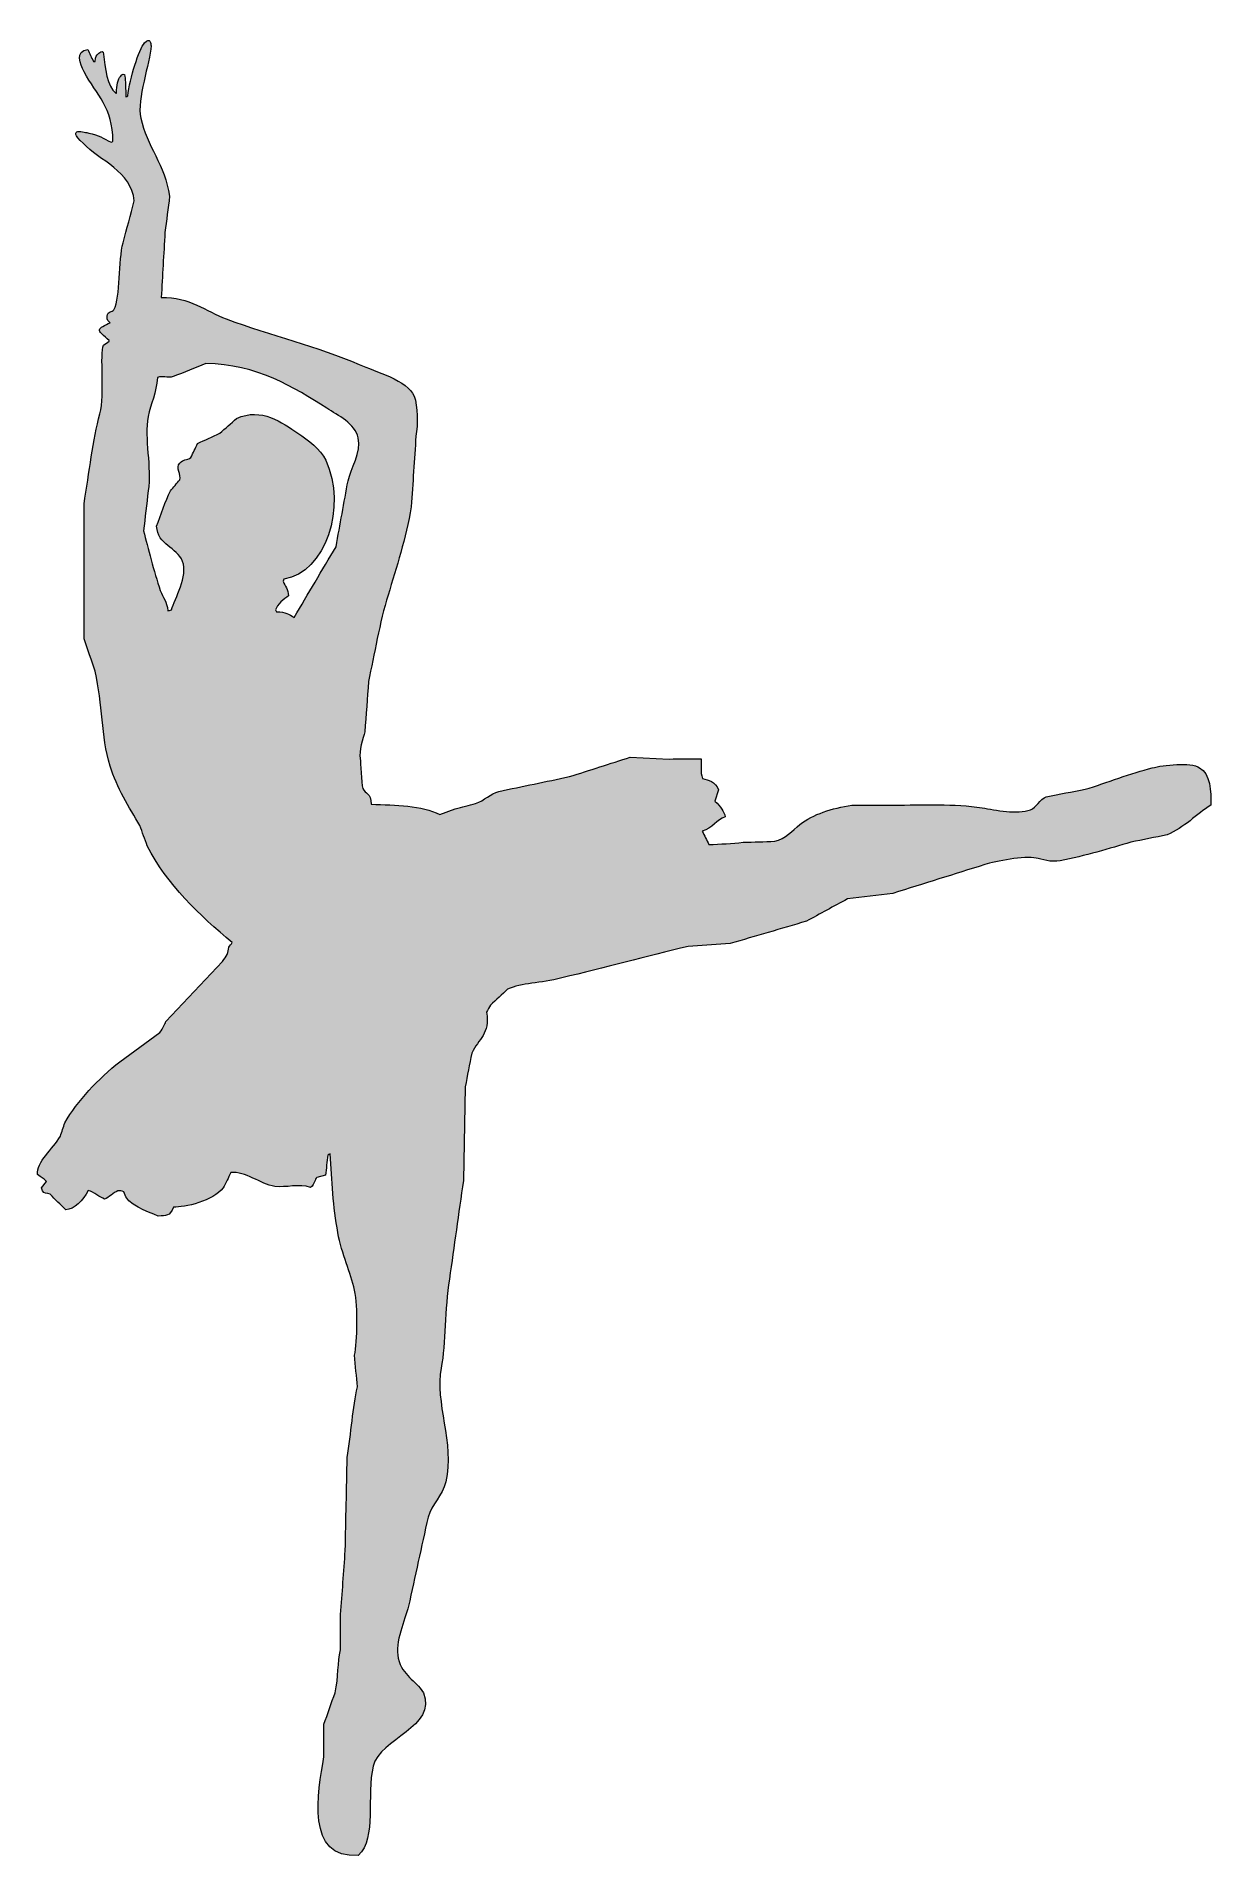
# Model space of a CAD drawing. Header units: inches. Extents: x 19 to 60.7, y -72.4 to -7.6.
import ezdxf

# ---------------------------------------------------------------- set-up
doc = ezdxf.new("R2010")
doc.units = ezdxf.units.IN
doc.header["$MEASUREMENT"] = 0
doc.layers.add('Layer 1', color=7, linetype='Continuous')

msp = doc.modelspace()

# ---------------------------------------------------------------- hatches: boundary and pattern name
at = {"layer": 'Layer 1'}
h = msp.add_hatch(color=7, dxfattribs=at)
edge = h.paths.add_edge_path()
edge.add_spline(control_points=[(60.326, -33.599), (60.005, -33.372), (59.033, -33.502), (58.641, -33.599), (57.912, -33.782), (57.006, -34.13), (56.262, -34.359), (55.799, -34.447), (55.338, -34.535), (54.875, -34.623), (54.656, -34.715), (54.508, -35.015), (54.313, -35.087), (53.831, -35.26), (53.084, -35.098), (52.595, -35.019), (51.608, -34.862), (50.521, -34.921), (49.425, -34.921), (49.425, -34.921), (47.971, -34.921), (47.971, -34.921), (47.262, -35.039), (46.583, -35.238), (46.122, -35.614), (45.857, -35.83), (45.604, -36.109), (45.229, -36.209), (44.855, -36.22), (44.481, -36.231), (44.106, -36.242), (43.709, -36.286), (43.301, -36.31), (42.891, -36.323), (42.811, -36.165), (42.729, -36.008), (42.649, -35.852), (43.007, -35.733), (43.173, -35.443), (43.47, -35.34), (43.419, -35.148), (43.319, -34.977), (43.101, -34.784), (43.101, -34.784), (43.224, -34.376), (43.224, -34.376), (43.113, -34.08), (42.875, -34.027), (42.658, -33.975), (42.573, -33.724), (42.641, -33.519), (42.608, -33.275), (42.23, -33.278), (41.852, -33.281), (41.474, -33.284), (41.474, -33.284), (40.095, -33.22), (40.095, -33.22), (39.374, -33.45), (38.652, -33.68), (37.931, -33.91), (37.093, -34.085), (36.259, -34.26), (35.423, -34.435), (35.137, -34.521), (34.898, -34.754), (34.6, -34.867), (34.359, -34.928), (34.117, -34.99), (33.877, -35.052), (33.877, -35.052), (33.325, -35.255), (33.325, -35.255), (32.675, -34.931), (31.769, -34.926), (30.893, -34.888), (30.884, -34.473), (30.68, -34.545), (30.596, -34.326), (30.523, -34.136), (30.521, -33.396), (30.497, -33.269), (30.447, -32.994), (30.599, -32.543), (30.663, -32.312), (30.706, -31.716), (30.75, -31.122), (30.794, -30.528), (30.996, -29.58), (31.19, -28.426), (31.489, -27.455), (31.794, -26.465), (32.111, -25.451), (32.314, -24.318), (32.369, -23.48), (32.423, -22.644), (32.479, -21.807), (32.549, -21.403), (32.549, -20.744), (32.413, -20.387), (32.201, -19.833), (31.01, -19.501), (30.465, -19.264), (28.984, -18.619), (27.322, -18.235), (25.74, -17.644), (25.012, -17.372), (24.435, -16.856), (23.429, -16.885), (23.473, -16.114), (23.516, -15.342), (23.56, -14.572), (23.615, -14.143), (23.671, -13.713), (23.725, -13.284), (23.565, -12.179), (22.908, -11.48), (22.701, -10.51), (22.555, -9.82), (23.034, -8.56), (23.065, -7.933), (23.068, -7.87), (23.03, -7.604), (22.833, -7.833), (22.637, -8.062), (22.313, -9.084), (22.24, -9.716), (22.218, -9.728), (22.195, -9.738), (22.173, -9.75), (22.162, -9.508), (22.154, -9.137), (22.14, -9.022), (22.127, -8.907), (22.044, -8.93), (21.975, -9.022), (21.905, -9.114), (21.827, -9.337), (21.842, -9.618), (21.842, -9.618), (21.81, -9.618), (21.81, -9.618), (21.507, -9.374), (21.426, -8.716), (21.38, -8.229), (21.375, -8.125), (21.311, -8.113), (21.214, -8.197), (21.107, -8.286), (21.092, -8.294), (21.082, -8.494), (21.082, -8.494), (21.017, -8.494), (21.017, -8.494), (20.95, -8.351), (20.885, -8.208), (20.818, -8.065), (20.358, -8.115), (20.54, -8.588), (20.686, -8.858), (21.144, -9.697), (21.71, -10.113), (21.71, -11.334), (21.71, -11.334), (21.644, -11.367), (21.644, -11.367), (21.366, -11.242), (21.22, -11.096), (20.851, -11.037), (20.749, -11.021), (20.003, -10.793), (20.653, -11.401), (21.227, -12.016), (22.372, -12.393), (22.47, -13.449), (22.339, -13.944), (22.206, -14.439), (22.073, -14.935), (21.903, -15.577), (21.991, -16.853), (21.743, -17.315), (21.682, -17.429), (21.529, -17.339), (21.512, -17.546), (21.499, -17.708), (21.545, -17.705), (21.612, -17.777), (21.523, -17.821), (21.436, -17.866), (21.348, -17.91), (21.209, -17.99), (21.184, -18.05), (21.314, -18.173), (21.402, -18.25), (21.49, -18.328), (21.578, -18.405), (21.578, -18.405), (21.578, -18.438), (21.578, -18.438), (21.512, -18.482), (21.446, -18.525), (21.38, -18.57), (21.234, -18.902), (21.436, -20.311), (21.249, -21.014), (21.002, -21.935), (20.867, -23.1), (20.686, -24.218), (20.686, -24.218), (20.686, -29.008), (20.686, -29.008), (20.818, -29.393), (20.95, -29.779), (21.082, -30.164), (21.351, -31.366), (21.287, -32.439), (21.612, -33.533), (21.841, -34.304), (22.297, -35.01), (22.668, -35.648), (22.756, -35.89), (22.844, -36.132), (22.933, -36.374), (23.629, -37.732), (24.794, -38.841), (25.951, -39.807), (25.91, -39.863), (25.871, -39.92), (25.828, -39.974), (25.816, -40.142), (25.75, -40.314), (25.6, -40.474), (25.6, -40.474), (23.591, -42.616), (23.591, -42.616), (23.553, -42.724), (23.493, -42.845), (23.384, -43), (23.384, -43), (21.96, -44.044), (21.96, -44.044), (21.196, -44.638), (20.441, -45.446), (20.005, -46.211), (19.951, -46.371), (19.897, -46.531), (19.845, -46.689), (19.575, -47.148), (18.995, -47.601), (19.037, -48.052), (19.174, -48.159), (19.221, -48.167), (19.356, -48.298), (19.356, -48.298), (19.174, -48.519), (19.174, -48.519), (19.174, -48.519), (19.205, -48.626), (19.205, -48.626), (19.248, -48.749), (19.375, -48.697), (19.479, -48.752), (19.663, -48.936), (19.85, -49.119), (20.036, -49.301), (20.33, -49.3), (20.662, -48.965), (20.837, -48.615), (21.03, -48.681), (21.258, -48.859), (21.413, -48.921), (21.566, -48.876), (21.736, -48.685), (21.89, -48.635), (21.967, -48.612), (22.015, -48.628), (22.094, -48.67), (22.218, -49.157), (22.917, -49.338), (23.324, -49.535), (23.616, -49.49), (23.714, -49.559), (23.866, -49.208), (24.245, -49.229), (25.286, -48.985), (25.626, -48.529), (25.72, -48.347), (25.813, -48.164), (25.905, -47.981), (26.409, -47.921), (26.955, -48.396), (27.46, -48.472), (27.865, -48.533), (28.328, -48.356), (28.732, -48.512), (28.902, -48.379), (28.872, -48.223), (28.962, -48.154), (28.962, -48.154), (29.27, -48.077), (29.27, -48.077), (29.295, -47.837), (29.317, -47.599), (29.342, -47.358), (29.368, -47.344), (29.401, -47.332), (29.434, -47.32), (29.484, -48.253), (29.538, -49.203), (29.704, -50.115), (29.846, -50.892), (30.16, -51.534), (30.298, -52.163), (30.434, -52.776), (30.388, -53.957), (30.298, -54.475), (30.331, -54.851), (30.366, -55.225), (30.397, -55.599), (30.243, -56.314), (30.17, -57.25), (30.035, -58.11), (30.012, -59.209), (29.99, -60.311), (29.968, -61.412), (29.913, -62.172), (29.858, -62.932), (29.803, -63.692), (29.803, -63.692), (29.803, -64.946), (29.803, -64.946), (29.678, -65.388), (29.74, -65.913), (29.605, -66.466), (29.473, -66.841), (29.34, -67.216), (29.209, -67.589), (29.209, -67.589), (29.209, -68.744), (29.209, -68.744), (28.988, -70.005), (28.553, -72.396), (30.431, -72.247), (31.095, -71.637), (30.711, -70.118), (30.958, -69.075), (31.196, -68.084), (33.24, -67.697), (32.743, -66.466), (32.471, -66.012), (31.996, -65.877), (31.852, -65.244), (31.719, -64.663), (32.094, -63.876), (32.214, -63.394), (32.446, -62.338), (32.678, -61.28), (32.908, -60.224), (33.049, -59.763), (33.413, -59.479), (33.537, -58.968), (33.862, -57.606), (33.133, -56.119), (33.37, -54.938), (33.556, -54.019), (33.488, -52.854), (33.669, -51.767), (33.833, -50.599), (33.998, -49.433), (34.163, -48.266), (34.163, -48.266), (34.23, -44.929), (34.23, -44.929), (34.306, -44.533), (34.384, -44.137), (34.46, -43.741), (34.712, -43.222), (35.107, -43.049), (34.99, -42.286), (35.03, -42.188), (35.079, -42.112), (35.127, -42.032), (35.332, -41.844), (35.534, -41.656), (35.736, -41.467), (36.234, -41.24), (36.886, -41.255), (37.665, -41.065), (39.162, -40.691), (40.66, -40.316), (42.157, -39.941), (42.157, -39.941), (43.644, -39.842), (43.644, -39.842), (44.548, -39.579), (45.449, -39.314), (46.353, -39.05), (46.837, -38.786), (47.321, -38.521), (47.807, -38.257), (48.345, -38.19), (48.885, -38.125), (49.425, -38.059), (50.514, -37.718), (51.605, -37.376), (52.694, -37.035), (53.072, -36.916), (54.108, -36.719), (54.512, -36.804), (54.714, -36.846), (55.042, -36.965), (55.37, -36.903), (56.25, -36.737), (57.133, -36.452), (57.881, -36.242), (58.31, -36.154), (58.74, -36.065), (59.169, -35.978), (59.779, -35.718), (60.216, -35.248), (60.722, -34.921), (60.748, -34.447), (60.693, -33.779), (60.326, -33.599)], knot_values=[0, 0, 0, 0, 1, 1, 1, 2, 2, 2, 3, 3, 3, 4, 4, 4, 5, 5, 5, 6, 6, 6, 7, 7, 7, 8, 8, 8, 9, 9, 9, 10, 10, 10, 11, 11, 11, 12, 12, 12, 13, 13, 13, 14, 14, 14, 15, 15, 15, 16, 16, 16, 17, 17, 17, 18, 18, 18, 19, 19, 19, 20, 20, 20, 21, 21, 21, 22, 22, 22, 23, 23, 23, 24, 24, 24, 25, 25, 25, 26, 26, 26, 27, 27, 27, 28, 28, 28, 29, 29, 29, 30, 30, 30, 31, 31, 31, 32, 32, 32, 33, 33, 33, 34, 34, 34, 35, 35, 35, 36, 36, 36, 37, 37, 37, 38, 38, 38, 39, 39, 39, 40, 40, 40, 41, 41, 41, 42, 42, 42, 43, 43, 43, 44, 44, 44, 45, 45, 45, 46, 46, 46, 47, 47, 47, 48, 48, 48, 49, 49, 49, 50, 50, 50, 51, 51, 51, 52, 52, 52, 53, 53, 53, 54, 54, 54, 55, 55, 55, 56, 56, 56, 57, 57, 57, 58, 58, 58, 59, 59, 59, 60, 60, 60, 61, 61, 61, 62, 62, 62, 63, 63, 63, 64, 64, 64, 65, 65, 65, 66, 66, 66, 67, 67, 67, 68, 68, 68, 69, 69, 69, 70, 70, 70, 71, 71, 71, 72, 72, 72, 73, 73, 73, 74, 74, 74, 75, 75, 75, 76, 76, 76, 77, 77, 77, 78, 78, 78, 79, 79, 79, 80, 80, 80, 81, 81, 81, 82, 82, 82, 83, 83, 83, 84, 84, 84, 85, 85, 85, 86, 86, 86, 87, 87, 87, 88, 88, 88, 89, 89, 89, 90, 90, 90, 91, 91, 91, 92, 92, 92, 93, 93, 93, 94, 94, 94, 95, 95, 95, 96, 96, 96, 97, 97, 97, 98, 98, 98, 99, 99, 99, 100, 100, 100, 101, 101, 101, 102, 102, 102, 103, 103, 103, 104, 104, 104, 105, 105, 105, 106, 106, 106, 107, 107, 107, 108, 108, 108, 109, 109, 109, 110, 110, 110, 111, 111, 111, 112, 112, 112, 113, 113, 113, 114, 114, 114, 115, 115, 115, 116, 116, 116, 117, 117, 117, 118, 118, 118, 119, 119, 119, 120, 120, 120, 121, 121, 121, 122, 122, 122, 123, 123, 123, 124, 124, 124, 125, 125, 125, 126, 126, 126, 127, 127, 127, 128, 128, 128, 129, 129, 129, 130, 130, 130, 131, 131, 131, 132, 132, 132, 133, 133, 133, 134, 134, 134, 135, 135, 135, 136, 136, 136, 137, 137, 137, 138, 138, 138, 139, 139, 139, 140, 140, 140, 141, 141, 141, 141], degree=3, periodic=1)
edge = h.paths.add_edge_path()
edge.add_spline(control_points=[(24.717, -22.072), (24.64, -22.236), (24.563, -22.402), (24.485, -22.567), (24.328, -22.672), (24.207, -22.63), (24.088, -22.765), (23.917, -22.935), (24.156, -23.184), (24.088, -23.359), (23.978, -23.491), (23.868, -23.625), (23.757, -23.756), (23.57, -24.106), (23.417, -24.633), (23.263, -25.011), (23.305, -25.685), (23.98, -25.744), (24.188, -26.266), (24.387, -26.768), (23.912, -27.581), (23.791, -27.984), (23.748, -27.995), (23.703, -28.007), (23.66, -28.017), (23.636, -27.667), (23.485, -27.557), (23.396, -27.291), (23.165, -26.611), (22.954, -25.779), (22.8, -25.176), (22.855, -24.703), (22.911, -24.229), (22.966, -23.756), (23.099, -22.918), (22.81, -21.893), (22.966, -21.113), (23.055, -20.667), (23.257, -20.263), (23.296, -19.726), (23.475, -19.646), (23.634, -19.751), (23.857, -19.693), (24.242, -19.538), (24.628, -19.385), (25.013, -19.23), (26.803, -19.24), (28.169, -20.086), (29.307, -20.816), (29.704, -21.07), (30.321, -21.356), (30.431, -21.874), (30.537, -22.374), (30.166, -22.973), (30.067, -23.393), (29.924, -24.174), (29.781, -24.956), (29.639, -25.737), (29.143, -26.575), (28.647, -27.411), (28.153, -28.249), (27.946, -28.149), (27.877, -28.048), (27.525, -28.05), (27.525, -28.05), (27.49, -27.984), (27.49, -27.984), (27.546, -27.799), (27.791, -27.574), (27.953, -27.488), (27.929, -27.231), (27.84, -27.156), (27.755, -26.96), (27.755, -26.96), (27.787, -26.894), (27.787, -26.894), (29.26, -26.663), (30.038, -24.318), (29.275, -22.665), (29.087, -22.26), (28.647, -21.95), (28.284, -21.708), (27.712, -21.324), (27, -20.776), (26.104, -21.179), (25.905, -21.356), (25.707, -21.532), (25.51, -21.708), (25.246, -21.829), (24.981, -21.95), (24.717, -22.072)], knot_values=[0, 0, 0, 0, 1, 1, 1, 2, 2, 2, 3, 3, 3, 4, 4, 4, 5, 5, 5, 6, 6, 6, 7, 7, 7, 8, 8, 8, 9, 9, 9, 10, 10, 10, 11, 11, 11, 12, 12, 12, 13, 13, 13, 14, 14, 14, 15, 15, 15, 16, 16, 16, 17, 17, 17, 18, 18, 18, 19, 19, 19, 20, 20, 20, 21, 21, 21, 22, 22, 22, 23, 23, 23, 24, 24, 24, 25, 25, 25, 26, 26, 26, 27, 27, 27, 28, 28, 28, 29, 29, 29, 30, 30, 30, 30], degree=3, periodic=1)

# ---------------------------------------------------------------- linework, layer by layer
at = {"layer": 'Layer 1', "lineweight": 0}
for points, knots in [([(60.326, -33.599), (60.005, -33.372), (59.033, -33.502), (58.641, -33.599), (57.912, -33.782), (57.006, -34.13), (56.262, -34.359), (55.799, -34.447), (55.338, -34.535), (54.875, -34.623), (54.656, -34.715), (54.508, -35.015), (54.313, -35.087), (53.831, -35.26), (53.084, -35.098), (52.595, -35.019), (51.608, -34.862), (50.521, -34.921), (49.425, -34.921), (49.425, -34.921), (47.971, -34.921), (47.971, -34.921), (47.262, -35.039), (46.583, -35.238), (46.122, -35.614), (45.857, -35.83), (45.604, -36.109), (45.229, -36.209), (44.855, -36.22), (44.481, -36.231), (44.106, -36.242), (43.709, -36.286), (43.301, -36.31), (42.891, -36.323), (42.811, -36.165), (42.729, -36.008), (42.649, -35.852), (43.007, -35.733), (43.173, -35.443), (43.47, -35.34), (43.419, -35.148), (43.319, -34.977), (43.101, -34.784), (43.101, -34.784), (43.224, -34.376), (43.224, -34.376), (43.113, -34.08), (42.875, -34.027), (42.658, -33.975), (42.573, -33.724), (42.641, -33.519), (42.608, -33.275), (42.23, -33.278), (41.852, -33.281), (41.474, -33.284), (41.474, -33.284), (40.095, -33.22), (40.095, -33.22), (39.374, -33.45), (38.652, -33.68), (37.931, -33.91), (37.093, -34.085), (36.259, -34.26), (35.423, -34.435), (35.137, -34.521), (34.898, -34.754), (34.6, -34.867), (34.359, -34.928), (34.117, -34.99), (33.877, -35.052), (33.877, -35.052), (33.325, -35.255), (33.325, -35.255), (32.675, -34.931), (31.769, -34.926), (30.893, -34.888), (30.884, -34.473), (30.68, -34.545), (30.596, -34.326), (30.523, -34.136), (30.521, -33.396), (30.497, -33.269), (30.447, -32.994), (30.599, -32.543), (30.663, -32.312), (30.706, -31.716), (30.75, -31.122), (30.794, -30.528), (30.996, -29.58), (31.19, -28.426), (31.489, -27.455), (31.794, -26.465), (32.111, -25.451), (32.314, -24.318), (32.369, -23.48), (32.423, -22.644), (32.479, -21.807), (32.549, -21.403), (32.549, -20.744), (32.413, -20.387), (32.201, -19.833), (31.01, -19.501), (30.465, -19.264), (28.984, -18.619), (27.322, -18.235), (25.74, -17.644), (25.012, -17.372), (24.435, -16.856), (23.429, -16.885), (23.473, -16.114), (23.516, -15.342), (23.56, -14.572), (23.615, -14.143), (23.671, -13.713), (23.725, -13.284), (23.565, -12.179), (22.908, -11.48), (22.701, -10.51), (22.555, -9.82), (23.034, -8.56), (23.065, -7.933), (23.068, -7.87), (23.03, -7.604), (22.833, -7.833), (22.637, -8.062), (22.313, -9.084), (22.24, -9.716), (22.218, -9.728), (22.195, -9.738), (22.173, -9.75), (22.162, -9.508), (22.154, -9.137), (22.14, -9.022), (22.127, -8.907), (22.044, -8.93), (21.975, -9.022), (21.905, -9.114), (21.827, -9.337), (21.842, -9.618), (21.842, -9.618), (21.81, -9.618), (21.81, -9.618), (21.507, -9.374), (21.426, -8.716), (21.38, -8.229), (21.375, -8.125), (21.311, -8.113), (21.214, -8.197), (21.107, -8.286), (21.092, -8.294), (21.082, -8.494), (21.082, -8.494), (21.017, -8.494), (21.017, -8.494), (20.95, -8.351), (20.885, -8.208), (20.818, -8.065), (20.358, -8.115), (20.54, -8.588), (20.686, -8.858), (21.144, -9.697), (21.71, -10.113), (21.71, -11.334), (21.71, -11.334), (21.644, -11.367), (21.644, -11.367), (21.366, -11.242), (21.22, -11.096), (20.851, -11.037), (20.749, -11.021), (20.003, -10.793), (20.653, -11.401), (21.227, -12.016), (22.372, -12.393), (22.47, -13.449), (22.339, -13.944), (22.206, -14.439), (22.073, -14.935), (21.903, -15.577), (21.991, -16.853), (21.743, -17.315), (21.682, -17.429), (21.529, -17.339), (21.512, -17.546), (21.499, -17.708), (21.545, -17.705), (21.612, -17.777), (21.523, -17.821), (21.436, -17.866), (21.348, -17.91), (21.209, -17.99), (21.184, -18.05), (21.314, -18.173), (21.402, -18.25), (21.49, -18.328), (21.578, -18.405), (21.578, -18.405), (21.578, -18.438), (21.578, -18.438), (21.512, -18.482), (21.446, -18.525), (21.38, -18.57), (21.234, -18.902), (21.436, -20.311), (21.249, -21.014), (21.002, -21.935), (20.867, -23.1), (20.686, -24.218), (20.686, -24.218), (20.686, -29.008), (20.686, -29.008), (20.818, -29.393), (20.95, -29.779), (21.082, -30.164), (21.351, -31.366), (21.287, -32.439), (21.612, -33.533), (21.841, -34.304), (22.297, -35.01), (22.668, -35.648), (22.756, -35.89), (22.844, -36.132), (22.933, -36.374), (23.629, -37.732), (24.794, -38.841), (25.951, -39.807), (25.91, -39.863), (25.871, -39.92), (25.828, -39.974), (25.816, -40.142), (25.75, -40.314), (25.6, -40.474), (25.6, -40.474), (23.591, -42.616), (23.591, -42.616), (23.553, -42.724), (23.493, -42.845), (23.384, -43), (23.384, -43), (21.96, -44.044), (21.96, -44.044), (21.196, -44.638), (20.441, -45.446), (20.005, -46.211), (19.951, -46.371), (19.897, -46.531), (19.845, -46.689), (19.575, -47.148), (18.995, -47.601), (19.037, -48.052), (19.174, -48.159), (19.221, -48.167), (19.356, -48.298), (19.356, -48.298), (19.174, -48.519), (19.174, -48.519), (19.174, -48.519), (19.205, -48.626), (19.205, -48.626), (19.248, -48.749), (19.375, -48.697), (19.479, -48.752), (19.663, -48.936), (19.85, -49.119), (20.036, -49.301), (20.33, -49.3), (20.662, -48.965), (20.837, -48.615), (21.03, -48.681), (21.258, -48.859), (21.413, -48.921), (21.566, -48.876), (21.736, -48.685), (21.89, -48.635), (21.967, -48.612), (22.015, -48.628), (22.094, -48.67), (22.218, -49.157), (22.917, -49.338), (23.324, -49.535), (23.616, -49.49), (23.714, -49.559), (23.866, -49.208), (24.245, -49.229), (25.286, -48.985), (25.626, -48.529), (25.72, -48.347), (25.813, -48.164), (25.905, -47.981), (26.409, -47.921), (26.955, -48.396), (27.46, -48.472), (27.865, -48.533), (28.328, -48.356), (28.732, -48.512), (28.902, -48.379), (28.872, -48.223), (28.962, -48.154), (28.962, -48.154), (29.27, -48.077), (29.27, -48.077), (29.295, -47.837), (29.317, -47.599), (29.342, -47.358), (29.368, -47.344), (29.401, -47.332), (29.434, -47.32), (29.484, -48.253), (29.538, -49.203), (29.704, -50.115), (29.846, -50.892), (30.16, -51.534), (30.298, -52.163), (30.434, -52.776), (30.388, -53.957), (30.298, -54.475), (30.331, -54.851), (30.366, -55.225), (30.397, -55.599), (30.243, -56.314), (30.17, -57.25), (30.035, -58.11), (30.012, -59.209), (29.99, -60.311), (29.968, -61.412), (29.913, -62.172), (29.858, -62.932), (29.803, -63.692), (29.803, -63.692), (29.803, -64.946), (29.803, -64.946), (29.678, -65.388), (29.74, -65.913), (29.605, -66.466), (29.473, -66.841), (29.34, -67.216), (29.209, -67.589), (29.209, -67.589), (29.209, -68.744), (29.209, -68.744), (28.988, -70.005), (28.553, -72.396), (30.431, -72.247), (31.095, -71.637), (30.711, -70.118), (30.958, -69.075), (31.196, -68.084), (33.24, -67.697), (32.743, -66.466), (32.471, -66.012), (31.996, -65.877), (31.852, -65.244), (31.719, -64.663), (32.094, -63.876), (32.214, -63.394), (32.446, -62.338), (32.678, -61.28), (32.908, -60.224), (33.049, -59.763), (33.413, -59.479), (33.537, -58.968), (33.862, -57.606), (33.133, -56.119), (33.37, -54.938), (33.556, -54.019), (33.488, -52.854), (33.669, -51.767), (33.833, -50.599), (33.998, -49.433), (34.163, -48.266), (34.163, -48.266), (34.23, -44.929), (34.23, -44.929), (34.306, -44.533), (34.384, -44.137), (34.46, -43.741), (34.712, -43.222), (35.107, -43.049), (34.99, -42.286), (35.03, -42.188), (35.079, -42.112), (35.127, -42.032), (35.332, -41.844), (35.534, -41.656), (35.736, -41.467), (36.234, -41.24), (36.886, -41.255), (37.665, -41.065), (39.162, -40.691), (40.66, -40.316), (42.157, -39.941), (42.157, -39.941), (43.644, -39.842), (43.644, -39.842), (44.548, -39.579), (45.449, -39.314), (46.353, -39.05), (46.837, -38.786), (47.321, -38.521), (47.807, -38.257), (48.345, -38.19), (48.885, -38.125), (49.425, -38.059), (50.514, -37.718), (51.605, -37.376), (52.694, -37.035), (53.072, -36.916), (54.108, -36.719), (54.512, -36.804), (54.714, -36.846), (55.042, -36.965), (55.37, -36.903), (56.25, -36.737), (57.133, -36.452), (57.881, -36.242), (58.31, -36.154), (58.74, -36.065), (59.169, -35.978), (59.779, -35.718), (60.216, -35.248), (60.722, -34.921), (60.748, -34.447), (60.693, -33.779), (60.326, -33.599)], [0, 0, 0, 0, 1, 1, 1, 2, 2, 2, 3, 3, 3, 4, 4, 4, 5, 5, 5, 6, 6, 6, 7, 7, 7, 8, 8, 8, 9, 9, 9, 10, 10, 10, 11, 11, 11, 12, 12, 12, 13, 13, 13, 14, 14, 14, 15, 15, 15, 16, 16, 16, 17, 17, 17, 18, 18, 18, 19, 19, 19, 20, 20, 20, 21, 21, 21, 22, 22, 22, 23, 23, 23, 24, 24, 24, 25, 25, 25, 26, 26, 26, 27, 27, 27, 28, 28, 28, 29, 29, 29, 30, 30, 30, 31, 31, 31, 32, 32, 32, 33, 33, 33, 34, 34, 34, 35, 35, 35, 36, 36, 36, 37, 37, 37, 38, 38, 38, 39, 39, 39, 40, 40, 40, 41, 41, 41, 42, 42, 42, 43, 43, 43, 44, 44, 44, 45, 45, 45, 46, 46, 46, 47, 47, 47, 48, 48, 48, 49, 49, 49, 50, 50, 50, 51, 51, 51, 52, 52, 52, 53, 53, 53, 54, 54, 54, 55, 55, 55, 56, 56, 56, 57, 57, 57, 58, 58, 58, 59, 59, 59, 60, 60, 60, 61, 61, 61, 62, 62, 62, 63, 63, 63, 64, 64, 64, 65, 65, 65, 66, 66, 66, 67, 67, 67, 68, 68, 68, 69, 69, 69, 70, 70, 70, 71, 71, 71, 72, 72, 72, 73, 73, 73, 74, 74, 74, 75, 75, 75, 76, 76, 76, 77, 77, 77, 78, 78, 78, 79, 79, 79, 80, 80, 80, 81, 81, 81, 82, 82, 82, 83, 83, 83, 84, 84, 84, 85, 85, 85, 86, 86, 86, 87, 87, 87, 88, 88, 88, 89, 89, 89, 90, 90, 90, 91, 91, 91, 92, 92, 92, 93, 93, 93, 94, 94, 94, 95, 95, 95, 96, 96, 96, 97, 97, 97, 98, 98, 98, 99, 99, 99, 100, 100, 100, 101, 101, 101, 102, 102, 102, 103, 103, 103, 104, 104, 104, 105, 105, 105, 106, 106, 106, 107, 107, 107, 108, 108, 108, 109, 109, 109, 110, 110, 110, 111, 111, 111, 112, 112, 112, 113, 113, 113, 114, 114, 114, 115, 115, 115, 116, 116, 116, 117, 117, 117, 118, 118, 118, 119, 119, 119, 120, 120, 120, 121, 121, 121, 122, 122, 122, 123, 123, 123, 124, 124, 124, 125, 125, 125, 126, 126, 126, 127, 127, 127, 128, 128, 128, 129, 129, 129, 130, 130, 130, 131, 131, 131, 132, 132, 132, 133, 133, 133, 134, 134, 134, 135, 135, 135, 136, 136, 136, 137, 137, 137, 138, 138, 138, 139, 139, 139, 140, 140, 140, 141, 141, 141, 141]), ([(24.717, -22.072), (24.64, -22.236), (24.563, -22.402), (24.485, -22.567), (24.328, -22.672), (24.207, -22.63), (24.088, -22.765), (23.917, -22.935), (24.156, -23.184), (24.088, -23.359), (23.978, -23.491), (23.868, -23.625), (23.757, -23.756), (23.57, -24.106), (23.417, -24.633), (23.263, -25.011), (23.305, -25.685), (23.98, -25.744), (24.188, -26.266), (24.387, -26.768), (23.912, -27.581), (23.791, -27.984), (23.748, -27.995), (23.703, -28.007), (23.66, -28.017), (23.636, -27.667), (23.485, -27.557), (23.396, -27.291), (23.165, -26.611), (22.954, -25.779), (22.8, -25.176), (22.855, -24.703), (22.911, -24.229), (22.966, -23.756), (23.099, -22.918), (22.81, -21.893), (22.966, -21.113), (23.055, -20.667), (23.257, -20.263), (23.296, -19.726), (23.475, -19.646), (23.634, -19.751), (23.857, -19.693), (24.242, -19.538), (24.628, -19.385), (25.013, -19.23), (26.803, -19.24), (28.169, -20.086), (29.307, -20.816), (29.704, -21.07), (30.321, -21.356), (30.431, -21.874), (30.537, -22.374), (30.166, -22.973), (30.067, -23.393), (29.924, -24.174), (29.781, -24.956), (29.639, -25.737), (29.143, -26.575), (28.647, -27.411), (28.153, -28.249), (27.946, -28.149), (27.877, -28.048), (27.525, -28.05), (27.525, -28.05), (27.49, -27.984), (27.49, -27.984), (27.546, -27.799), (27.791, -27.574), (27.953, -27.488), (27.929, -27.231), (27.84, -27.156), (27.755, -26.96), (27.755, -26.96), (27.787, -26.894), (27.787, -26.894), (29.26, -26.663), (30.038, -24.318), (29.275, -22.665), (29.087, -22.26), (28.647, -21.95), (28.284, -21.708), (27.712, -21.324), (27, -20.776), (26.104, -21.179), (25.905, -21.356), (25.707, -21.532), (25.51, -21.708), (25.246, -21.829), (24.981, -21.95), (24.717, -22.072)], [0, 0, 0, 0, 1, 1, 1, 2, 2, 2, 3, 3, 3, 4, 4, 4, 5, 5, 5, 6, 6, 6, 7, 7, 7, 8, 8, 8, 9, 9, 9, 10, 10, 10, 11, 11, 11, 12, 12, 12, 13, 13, 13, 14, 14, 14, 15, 15, 15, 16, 16, 16, 17, 17, 17, 18, 18, 18, 19, 19, 19, 20, 20, 20, 21, 21, 21, 22, 22, 22, 23, 23, 23, 24, 24, 24, 25, 25, 25, 26, 26, 26, 27, 27, 27, 28, 28, 28, 29, 29, 29, 30, 30, 30, 30])]:
    msp.add_open_spline(points, degree=3, knots=knots, dxfattribs=at)

doc.saveas('drawing.dxf')
